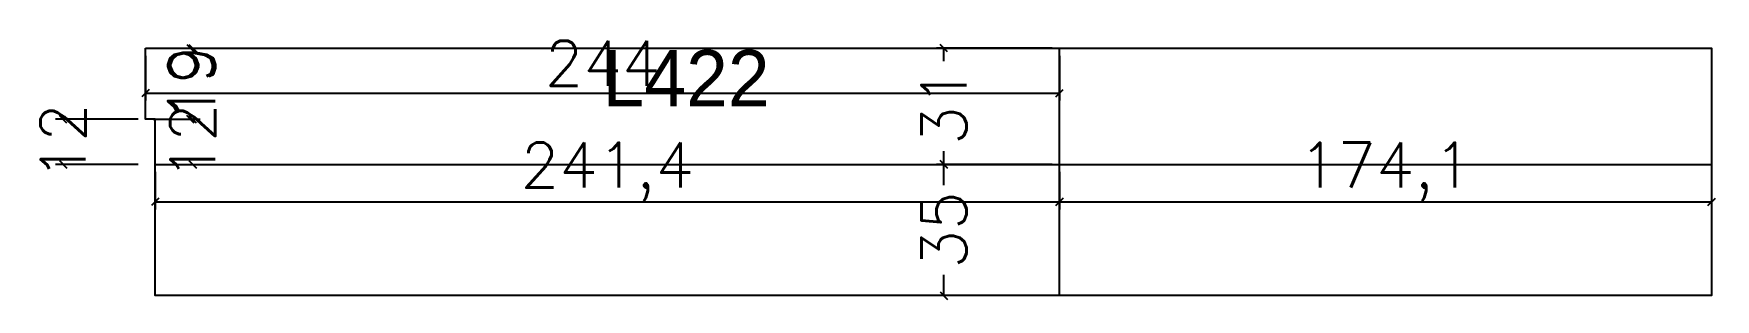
# Model space of a CAD drawing. Extents: x 4261 to 4710, y 2074 to 2145.
import ezdxf

# ---------------------------------------------------------------- set-up
doc = ezdxf.new("R2010")
doc.units = 0
for name, color, linetype in [('COTA', 241, 'Continuous'), ('NOMENCLATURA', 7, 'Continuous'), ('PAINEIS', 6, 'Continuous')]:
    doc.layers.add(name, color=color, linetype=linetype)
doc.styles.add('Romans', font='romans.shx', dxfattribs={"height": 12})
doc.dimstyles.new('cotas', dxfattribs={"dimtxt": 9, "dimasz": 2, "dimexe": 2, "dimexo": 2, "dimgap": 2, "dimtad": 1, "dimdec": 1, "dimzin": 12, "dimtxsty": 'Romans', "dimblk": 'OBLIQUE', "dimcen": 2.5, "dimclrd": 4, "dimclre": 4, "dimclrt": 240, "dimazin": 3, "dimtfac": 1, "dimtmove": 0, "dimatfit": 3})

# ---------------------------------------------------------------- blocks, each defined once
blk = doc.blocks.new('_OBLIQUE')
at = {"color": 0, "linetype": 'BYBLOCK'}
blk.add_line((-0.5, -0.5), (0.5, 0.5), dxfattribs=at)

msp = doc.modelspace()

# ---------------------------------------------------------------- linework, layer by layer
at = {"layer": 'PAINEIS'}
for p, q in [((4534.5, 2075), (4534.5, 2141)), ((4293.09, 2110), (4708.59, 2110))]:
    msp.add_line(p, q, dxfattribs=at)
msp.add_lwpolyline([(4290.5, 2141), (4708.59, 2141), (4708.59, 2075), (4293.09, 2075), (4293.09, 2122.03), (4290.5, 2122.03)], close=True, dxfattribs=at)

# ---------------------------------------------------------------- texts
at = {"layer": 'NOMENCLATURA'}
msp.add_text('L422', height=15, dxfattribs=at).set_placement((4412.5, 2125.5))

# ---------------------------------------------------------------- dimensions: what is measured, and where the dimension line sits
at = {"layer": 'COTA'}
msp.add_linear_dim(base=(4290.5, 2129), p1=(4290.5, 2141), p2=(4534.5, 2141), text='244', dimstyle='cotas', dxfattribs=at).render()
for base, p1, p2, location, text in [((4302.5, 2141), (4290.5, 2141), (4290.5, 2122.03), (4302.5, 2131.52), '19'), ((4303.09, 2141), (4293.09, 2141), (4293.09, 2122.03), (4303.09, 2131.52), '19'), ((4268.5, 2110), (4290.5, 2110), (4290.5, 2122.03), (4268.5, 2116.02), '12'), ((4303.09, 2110), (4293.09, 2110), (4293.09, 2122.03), (4303.09, 2116.02), '12')]:
    msp.add_linear_dim(base=base, p1=p1, p2=p2, angle=90, location=location, text=text, dimstyle='cotas', override={"dimtmove": 2}, dxfattribs=at).render()
for base, p1, p2, location in [((4503.64, 2110), (4534.5, 2110), (4534.5, 2141), (4503.64, 2125.5)), ((4503.64, 2075), (4534.5, 2075), (4534.5, 2110), (4503.64, 2092.5))]:
    msp.add_linear_dim(base=base, p1=p1, p2=p2, angle=90, location=location, dimstyle='cotas', override={"dimtmove": 2}, dxfattribs=at).render()
for base, p1, p2 in [((4293.09, 2100), (4293.09, 2110), (4534.5, 2110)), ((4534.5, 2100), (4534.5, 2110), (4708.59, 2110))]:
    msp.add_linear_dim(base=base, p1=p1, p2=p2, dimstyle='cotas', dxfattribs=at).render()

doc.saveas('drawing.dxf')
